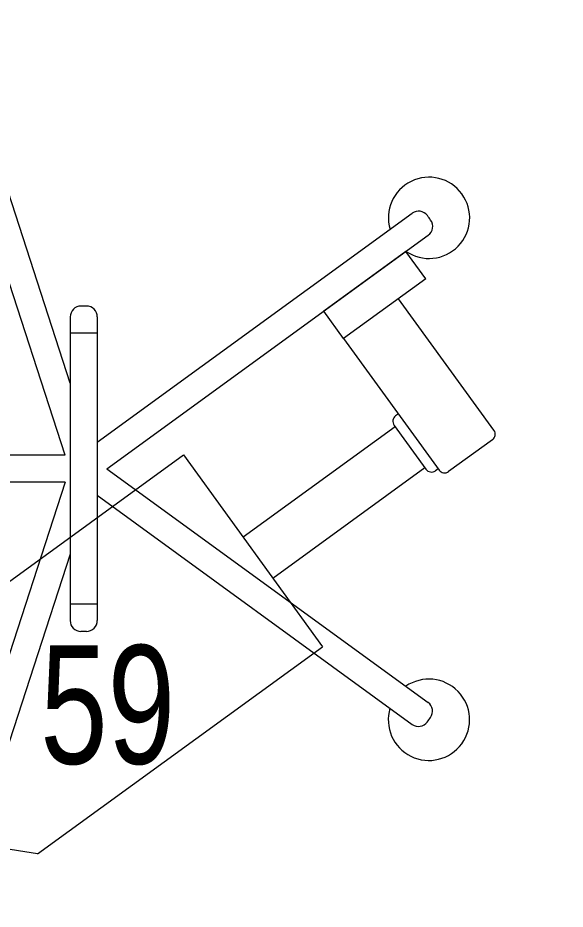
# Model space of a CAD drawing. Header units: millimetres. Extents: x 26027 to 581921, y 7230 to 233891.
# Drawn here: x 490706 to 491110, y 126760 to 127418 of the extents above; entities that cross this region are included whole.
import ezdxf

# ---------------------------------------------------------------- set-up
doc = ezdxf.new("R2010")
doc.units = ezdxf.units.MM
doc.header["$LTSCALE"] = 5
doc.linetypes.add('HIDDEN', pattern=[9.525, 6.35, -3.175])
doc.layers.add('Medical Equipment and Furniture', color=163, linetype='Continuous', lineweight=0)
doc.layers.add('Medical Equipment and Furniture1', color=163, linetype='Continuous', lineweight=5)
doc.styles.add('X3G_ENTITY_257CFD', font='swisscl.ttf', dxfattribs={"height": 200})

# ---------------------------------------------------------------- blocks, each defined once
blk = doc.blocks.new('HF12177-P')
for p, q in [((0, 0), (-0.17236, 0.23723)), ((0, 0), (0.17236, 0.23723)), ((-0.01963, -0.00701), (-0.18854, 0.22547)), ((0.01963, -0.00701), (0.18854, 0.22547)), ((-0.112, -0.00701), (0.112, -0.00701)), ((-0.1, -0.00701), (-0.1, -0.02701)), ((0.1, -0.00701), (0.1, -0.02701)), ((-0.12, -0.01501), (-0.12, -0.01901)), ((0.12, -0.01501), (0.12, -0.01901)), ((-0.06314, -0.02701), (-0.29506, -0.10237)), ((-0.01, -0.03078), (-0.28888, -0.12139)), ((-0.112, -0.02701), (0.112, -0.02701)), ((-0.01, -0.03078), (-0.01, -0.32401)), ((0.01, -0.03078), (0.01, -0.32401)), ((0.01, -0.03078), (0.28888, -0.12139)), ((0.06314, -0.02701), (0.29506, -0.10237))]:
    blk.add_line(p, q)
for centre, radius, start, end in [((-0.18515, 0.23783), 0.03, 325.47122, 286.52878), ((0.18515, 0.23783), 0.03, 253.47122, 214.52878), ((0, -0.01701), 0.315, 125.62673, 126.37327), ((-0.17883, 0.23253), 0.008, 36, 125.62673), ((0.17883, 0.23253), 0.008, 54.37327, 144), ((0, -0.01701), 0.315, 53.62673, 54.37327), ((-0.18206, 0.23017), 0.008, 126.37327, 216), ((0.18206, 0.23017), 0.008, 324, 53.62673), ((-0.112, -0.01501), 0.008, 90, 180), ((0.112, -0.01501), 0.008, 0, 90), ((-0.112, -0.01901), 0.008, 180, 270), ((0.112, -0.01901), 0.008, 270, 0), ((-0.29958, -0.11435), 0.03, 37.47122, 358.52878), ((-0.29259, -0.10998), 0.008, 108, 197.62673), ((0, -0.01701), 0.315, 197.62673, 198.37327), ((-0.29135, -0.11378), 0.008, 198.37327, 288)]:
    blk.add_arc(centre, radius, start, end)
blk = doc.blocks.new('MONITOR ARM PLAN')
at = {"color": 8, "linetype": 'HIDDEN'}
for p, q in [((0.025, -0.49375, 0), (0.025, -0.18375, 0)), ((0.025, -0.18375, 0), (0.2, -0.18375, 0)), ((0.2, -0.44375, 0), (0.2, -0.18375, 0)), ((0.2, -0.44375, 0), (0.15, -0.49375, 0)), ((0.025, -0.49375, 0), (0.15, -0.49375, 0))]:
    blk.add_line(p, q, dxfattribs=at)
at = {"layer": 'Medical Equipment and Furniture1'}
for p, q in [((0.025, 0.0375), (0, 0.0375)), ((0, 0.0375), (0, -0.0375)), ((0.025, 0.0375), (0.025, -0.0375)), ((0.145, 0.0125), (0.025, 0.0125)), ((0.15, 0.0075), (0.15, -0.0325)), ((0.025, -0.0375), (0, -0.0375)), ((0.025, -0.0375), (0.145, -0.0375)), ((0.09375, -0.0375), (0.09375, -0.04)), ((0.14375, -0.0375), (0.14375, -0.04)), ((0.09875, -0.045), (0.13875, -0.045)), ((0.1, -0.045), (0.1, -0.18375)), ((0.1375, -0.045), (0.1375, -0.18375))]:
    blk.add_line(p, q, dxfattribs=at)
for centre, start, end in [((0.145, 0.0075, 0), 0, 90), ((0.145, -0.0325), 270, 0), ((0.09875, -0.04), 180, 270), ((0.13875, -0.04), 270, 360)]:
    blk.add_arc(centre, 0.005, start, end, dxfattribs=at)

msp = doc.modelspace()

# ---------------------------------------------------------------- block references
at = {"layer": 'Medical Equipment and Furniture', "extrusion": (-1.92689e-13, -1.39405e-12, -1), "xscale": -1000, "yscale": 1000, "zscale": -1000, "rotation": 90.01496832471715}
msp.add_blockref('HF12177-P', (-490771.97, 127085.24, 0), dxfattribs=at)
at = {"layer": 'Medical Equipment and Furniture', "xscale": 1000, "yscale": 1000, "zscale": 1000, "rotation": 305.9850316752795}
msp.add_blockref('MONITOR ARM PLAN', (490962.49, 127223.58, 0), dxfattribs=at)

# ---------------------------------------------------------------- texts
at = {"layer": 'Medical Equipment and Furniture', "insert": (490772.65, 126955.04, 0), "char_height": 87.473, "attachment_point": 2, "style": 'X3G_ENTITY_257CFD'}
msp.add_mtext('59', dxfattribs=at)

doc.saveas('drawing.dxf')
